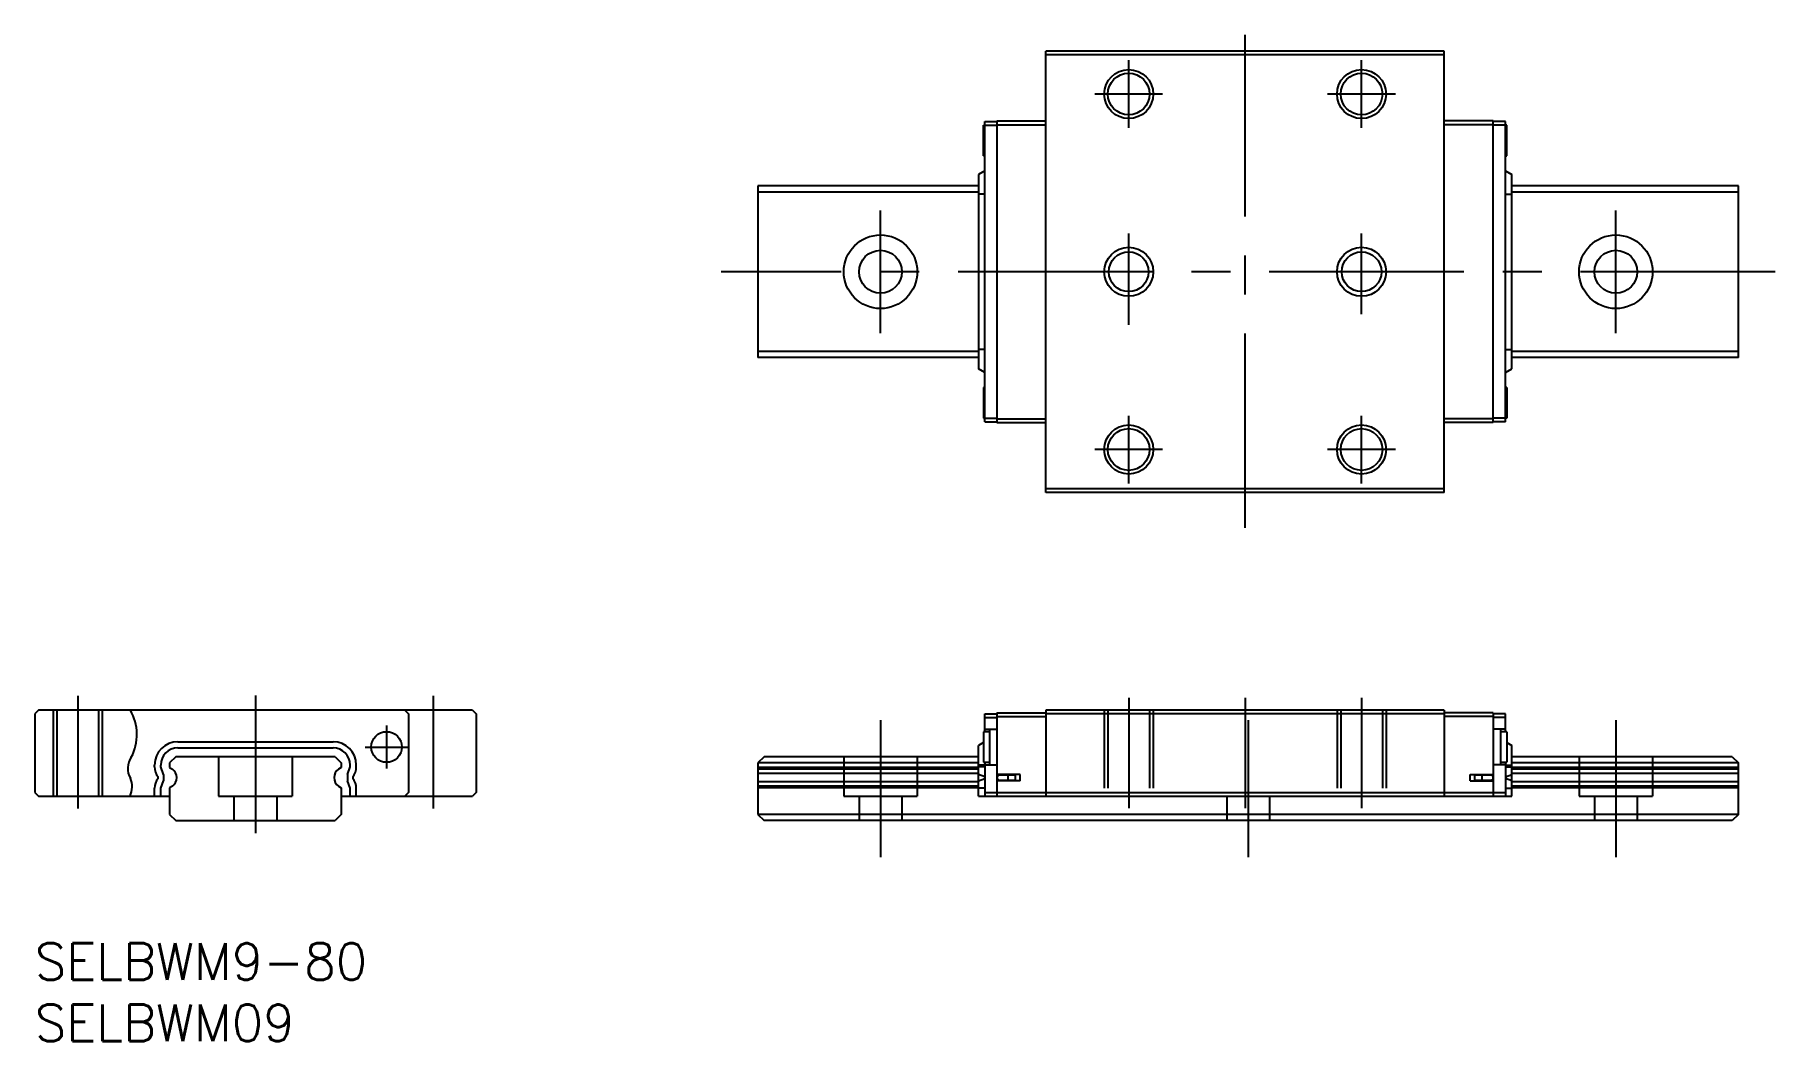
# Model space of a CAD drawing. Extents: x 0 to 142, y -8 to 74.
import ezdxf

# ---------------------------------------------------------------- set-up
doc = ezdxf.new("R2010")
doc.units = 0
doc.header["$LTSCALE"] = 0.5
doc.linetypes.add('CENTER', pattern=[50.8, 31.75, -6.35, 6.35, -6.35])
doc.linetypes.add('DASHED', pattern=[19.05, 12.7, -6.35])
for name, color, linetype in [('MSM_CENTER', 1, 'CENTER'), ('MSM_CONTINUOUS', 7, 'CONTINUOUS'), ('MSM_DASHED', 4, 'DASHED'), ('MSM_NARROW', 5, 'CONTINUOUS'), ('MSM_PART_NUMBER', 7, 'CONTINUOUS')]:
    doc.layers.add(name, color=color, linetype=linetype)
doc.styles.get("Standard").update_dxf_attribs({"font": 'txt.shx', "height": 3, "bigfont": 'bigfont.shx'})

# ---------------------------------------------------------------- blocks, each defined once
blk = doc.blocks.new('*U2')
at = {"layer": 'MSM_PART_NUMBER'}
blk.add_text('SELBWM9-80', height=3, dxfattribs=at).set_placement((0, -3))
blk = doc.blocks.new('*U3')
at = {"layer": 'MSM_PART_NUMBER'}
blk.add_text('SELBWM09', height=3, dxfattribs=at).set_placement((0, -8))

msp = doc.modelspace()

# ---------------------------------------------------------------- linework, layer by layer
at = {"layer": 'MSM_CENTER'}
for p, q in [((98.75, 33.87), (98.75, 74.1)), ((89.25, 66.5), (89.25, 72.03)), ((108.25, 66.5), (108.25, 72.03)), ((92.02, 69.27), (86.48, 69.27)), ((111.02, 69.27), (105.48, 69.27)), ((69, 49.77), (69, 59.77)), ((129, 49.77), (129, 59.77)), ((89.25, 50.43), (89.25, 57.9)), ((108.25, 51.3), (108.25, 57.9)), ((142, 54.77), (56, 54.77)), ((89.25, 37.5), (89.25, 43.03)), ((108.25, 37.5), (108.25, 43.03)), ((92.02, 40.27), (86.48, 40.27)), ((111.02, 40.27), (105.48, 40.27)), ((3.5, 20.17), (3.5, 10.97)), ((18, 20.2), (18, 8.97)), ((32.5, 20.17), (32.5, 10.97)), ((89.25, 20), (89.25, 11)), ((98.75, 20), (98.75, 11)), ((108.25, 20), (108.25, 11)), ((28.7, 17.75), (28.7, 14.25)), ((69, 18.2), (69, 7)), ((99, 18.2), (99, 7)), ((129, 18.2), (129, 7)), ((26.95, 16), (30.45, 16))]:
    msp.add_line(p, q, dxfattribs=at)
at = {"layer": 'MSM_CONTINUOUS'}
for p, q in [((82.5, 36.77), (82.5, 72.77)), ((115, 72.77), (82.5, 72.77)), ((115, 72.47), (82.5, 72.47)), ((115, 36.77), (115, 72.77)), ((77.5, 42.52), (77.5, 67.02)), ((77.5, 67.02), (78.5, 67.02)), ((78.5, 67.07), (82.5, 67.07)), ((78.5, 67.07), (78.5, 42.47)), ((78.5, 66.77), (82.5, 66.77)), ((119, 67.07), (115, 67.07)), ((119, 66.77), (115, 66.77)), ((119, 42.47), (119, 67.07)), ((120, 67.02), (119, 67.02)), ((120, 42.52), (120, 67.02)), ((77.4, 64.22), (77.4, 66.72)), ((77.4, 66.72), (78.5, 66.72)), ((120.1, 66.72), (119, 66.72)), ((120.1, 64.22), (120.1, 66.72)), ((77.4, 64.22), (77.5, 64.22)), ((120, 64.22), (120.1, 64.22)), ((77.5, 63), (77, 62.7)), ((77, 62.7), (77, 46.84)), ((120, 63), (120.5, 62.7)), ((120.5, 46.84), (120.5, 62.7)), ((59, 61.77), (59, 47.77)), ((77, 61.77), (59, 61.77)), ((77, 61.27), (59, 61.27)), ((77.5, 61.1), (77, 61.1)), ((120, 61.1), (120.5, 61.1)), ((139, 61.77), (120.5, 61.77)), ((139, 61.27), (120.5, 61.27)), ((139, 47.77), (139, 61.77)), ((77.5, 48.44), (77, 48.44)), ((120, 48.44), (120.5, 48.44)), ((77, 48.27), (59, 48.27)), ((77, 47.77), (59, 47.77)), ((139, 48.27), (120.5, 48.27)), ((139, 47.77), (120.5, 47.77)), ((77.5, 46.54), (77, 46.84)), ((120, 46.54), (120.5, 46.84)), ((77.4, 45.32), (77.4, 42.82)), ((77.5, 45.32), (77.4, 45.32)), ((120.1, 45.32), (120, 45.32)), ((120.1, 45.32), (120.1, 42.82)), ((77.4, 42.82), (78.5, 42.82)), ((78.5, 42.77), (82.5, 42.77)), ((119, 42.77), (115, 42.77)), ((120.1, 42.82), (119, 42.82)), ((77.5, 42.52), (78.5, 42.52)), ((78.5, 42.47), (82.5, 42.47)), ((119, 42.47), (115, 42.47)), ((120, 42.52), (119, 42.52)), ((115, 37.07), (82.5, 37.07)), ((115, 36.77), (82.5, 36.77)), ((0.3, 19), (0, 18.7)), ((0, 18.7), (0, 12.3)), ((35.7, 19), (0.3, 19)), ((1.8, 19), (1.8, 12)), ((5.2, 19), (5.2, 12)), ((30.2, 19), (30.5, 18.7)), ((30.5, 18.7), (30.5, 12.3)), ((35.7, 19), (36, 18.7)), ((36, 18.7), (36, 12.3)), ((77.5, 17.25), (77.5, 18.7)), ((77.5, 18.7), (78.5, 18.7)), ((78.5, 18.8), (82.5, 18.8)), ((78.5, 18.8), (78.5, 12)), ((78.5, 18.5), (82.5, 18.5)), ((115, 19), (82.5, 19)), ((82.5, 19), (82.5, 12)), ((115, 18.7), (82.5, 18.7)), ((115, 19), (115, 12)), ((119, 18.8), (115, 18.8)), ((119, 18.5), (115, 18.5)), ((119, 18.8), (119, 12)), ((120, 18.7), (119, 18.7)), ((120, 17.25), (120, 18.7)), ((77.9, 17.25), (77.4, 17.25)), ((77.4, 17.25), (77.4, 14.75)), ((77.5, 18.4), (78.5, 18.4)), ((77.5, 17.45), (78.5, 17.45)), ((77.9, 17.45), (77.9, 14.55)), ((120, 18.4), (119, 18.4)), ((120, 17.45), (119, 17.45)), ((119.6, 17.45), (119.6, 14.55)), ((120.1, 17.25), (119.6, 17.25)), ((120.1, 17.25), (120.1, 14.75)), ((11.67, 16.43), (24.33, 16.43)), ((11.67, 15.93), (24.33, 15.93)), ((77.4, 16.37), (77, 16.13)), ((77, 12), (77, 16.13)), ((120.1, 16.37), (120.5, 16.13)), ((120.5, 12), (120.5, 16.13)), ((9.77, 14.37), (9.77, 14.53)), ((10.27, 14.37), (10.27, 14.53)), ((10.49, 13.75), (10.27, 14.37)), ((11.5, 15.2), (11, 14.7)), ((11, 14.7), (11, 14.33)), ((11, 14.33), (11.23, 14.2)), ((24.5, 15.2), (11.5, 15.2)), ((24.5, 15.2), (25, 14.7)), ((25, 14.33), (24.77, 14.2)), ((25, 14.7), (25, 14.33)), ((25.51, 13.75), (25.73, 14.37)), ((25.73, 14.37), (25.73, 14.53)), ((26.23, 14.37), (26.23, 14.53)), ((59.5, 15.2), (59, 14.7)), ((77, 14.7), (59, 14.7)), ((59, 14.7), (59, 10.5)), ((77, 14.33), (59, 14.33)), ((77, 14.2), (59, 14.2)), ((77, 15.2), (59.5, 15.2)), ((77.5, 14.53), (77, 14.53)), ((77.5, 14.37), (77, 14.37)), ((77.4, 14.75), (77.9, 14.75)), ((77.5, 14.75), (77.5, 12)), ((77.5, 14.55), (78.5, 14.55)), ((120, 14.55), (119, 14.55)), ((119.6, 14.75), (120.1, 14.75)), ((120, 14.75), (120, 12)), ((120, 14.53), (120.5, 14.53)), ((120, 14.37), (120.5, 14.37)), ((138.5, 15.2), (120.5, 15.2)), ((139, 14.7), (120.5, 14.7)), ((139, 14.33), (120.5, 14.33)), ((139, 14.2), (120.5, 14.2)), ((138.5, 15.2), (139, 14.7)), ((139, 10.5), (139, 14.7)), ((10.05, 13.56), (10.05, 13.44)), ((10.27, 12.63), (10.49, 13.25)), ((10.49, 13.75), (10.49, 13.25)), ((11.23, 12.8), (11, 12.67)), ((24.77, 12.8), (25, 12.67)), ((25.51, 13.75), (25.51, 13.25)), ((25.73, 12.63), (25.51, 13.25)), ((25.95, 13.56), (25.95, 13.44)), ((77, 13.85), (59, 13.85)), ((77, 13.15), (59, 13.15)), ((77, 12.8), (59, 12.8)), ((77.5, 13.56), (77, 13.75)), ((77, 13.25), (77.5, 13.44)), ((80.4, 13.75), (78.5, 13.75)), ((80.4, 13.25), (78.5, 13.25)), ((80, 13.7), (78.7, 13.7)), ((78.7, 13.3), (80, 13.3)), ((79, 13.7), (79, 13.75)), ((79, 13.25), (79, 13.3)), ((79.33, 13.7), (79.33, 13.75)), ((79.33, 13.25), (79.33, 13.3)), ((79.4, 13.7), (79.4, 13.3)), ((80, 13.7), (80, 13.3)), ((80.4, 13.25), (80.4, 13.75)), ((117.1, 13.25), (117.1, 13.75)), ((117.1, 13.75), (119, 13.75)), ((117.1, 13.25), (119, 13.25)), ((118.8, 13.7), (117.5, 13.7)), ((117.5, 13.3), (117.5, 13.7)), ((117.5, 13.3), (118.8, 13.3)), ((118.1, 13.3), (118.1, 13.7)), ((118.17, 13.7), (118.17, 13.75)), ((118.17, 13.25), (118.17, 13.3)), ((118.5, 13.7), (118.5, 13.75)), ((118.5, 13.25), (118.5, 13.3)), ((120, 13.56), (120.5, 13.75)), ((120.5, 13.25), (120, 13.44)), ((139, 13.85), (120.5, 13.85)), ((139, 13.15), (120.5, 13.15)), ((139, 12.8), (120.5, 12.8)), ((0, 12.3), (0.3, 12)), ((0.3, 12), (11, 12)), ((9.77, 12), (9.77, 12.63)), ((10.27, 12), (10.27, 12.63)), ((11, 12.67), (11, 10.5)), ((25, 12.67), (25, 10.5)), ((25, 12), (35.7, 12)), ((25.73, 12), (25.73, 12.63)), ((26.23, 12), (26.23, 12.63)), ((30.5, 12.3), (30.2, 12)), ((36, 12.3), (35.7, 12)), ((77, 12.67), (59, 12.67)), ((77.5, 12.63), (77, 12.63)), ((77, 12), (120.5, 12)), ((77.5, 12.3), (120, 12.3)), ((120, 12.63), (120.5, 12.63)), ((139, 12.67), (120.5, 12.67)), ((11, 10.5), (11.5, 10)), ((11.5, 10), (24.5, 10)), ((25, 10.5), (24.5, 10)), ((139, 10.5), (59, 10.5)), ((59, 10.5), (59.5, 10)), ((138.5, 10), (59.5, 10)), ((139, 10.5), (138.5, 10))]:
    msp.add_line(p, q, dxfattribs=at)
for centre, radius in [((89.25, 69.27), 1.7), ((108.25, 69.27), 1.7), ((69, 54.77), 3), ((129, 54.77), 3), ((69, 54.77), 1.75), ((89.25, 54.77), 1.62), ((108.25, 54.77), 1.62), ((129, 54.77), 1.75), ((89.25, 40.27), 1.7), ((108.25, 40.27), 1.7), ((28.7, 16), 1.25)]:
    msp.add_circle(centre, radius, dxfattribs=at)
for centre, radius, start, end in [((11.67, 14.53), 1.9, 90.0008, 179.9992), ((11.67, 14.53), 1.4, 90.0008, 179.9992), ((24.33, 14.53), 1.9, 0.0008, 89.9992), ((24.33, 14.53), 1.4, 0.0008, 89.9992), ((11.07, 14.37), 1.3, 179.9977, 218.646), ((10.71, 13.5), 0.875, 306.7856, 53.2144), ((25.29, 13.5), 0.875, 126.7856, 233.2144), ((24.93, 14.37), 1.3, 321.354, 0.0023), ((11.07, 12.63), 1.3, 141.354, 180.0023), ((24.93, 12.63), 1.3, 359.9977, 38.646), ((78.7, 13.5), 0.2, 90, 270), ((118.8, 13.5), 0.2, 270, 90)]:
    msp.add_arc(centre, radius, start, end, dxfattribs=at)
at = {"layer": 'MSM_DASHED'}
for p, q in [((87.25, 19), (87.25, 12)), ((87.55, 19), (87.55, 12)), ((90.95, 19), (90.95, 12)), ((91.25, 19), (91.25, 12)), ((106.25, 19), (106.25, 12)), ((106.55, 19), (106.55, 12)), ((109.95, 19), (109.95, 12)), ((110.25, 19), (110.25, 12)), ((15, 15.2), (15, 12)), ((21, 15.2), (21, 12)), ((66, 15.2), (66, 12)), ((72, 15.2), (72, 12)), ((126, 15.2), (126, 12)), ((132, 15.2), (132, 12)), ((15, 12), (21, 12)), ((16.25, 12), (16.25, 10)), ((19.75, 12), (19.75, 10)), ((66, 12), (72, 12)), ((67.25, 12), (67.25, 10)), ((70.75, 12), (70.75, 10)), ((97.25, 12), (97.25, 10)), ((100.75, 12), (100.75, 10)), ((126, 12), (132, 12)), ((127.25, 12), (127.25, 10)), ((130.75, 12), (130.75, 10))]:
    msp.add_line(p, q, dxfattribs=at)
at = {"layer": 'MSM_NARROW'}
for p, q in [((1.5, 19), (1.5, 12)), ((5.5, 19), (5.5, 12))]:
    msp.add_line(p, q, dxfattribs=at)
for centre in [(89.25, 69.27), (108.25, 69.27), (89.25, 54.77), (108.25, 54.77), (89.25, 40.27), (108.25, 40.27)]:
    msp.add_circle(centre, 2, dxfattribs=at)
for centre, radius, start, end in [((4.37, 17.01), 3.96, 332.276, 30.0939), ((9.13, 14.26), 1.55, 144.0804, 211.4737), ((6.05, 12.77), 1.89, 335.9113, 21.2677)]:
    msp.add_arc(centre, radius, start, end, dxfattribs=at)

# ---------------------------------------------------------------- block references
at = {"layer": 'MSM_CONTINUOUS'}
for name in ['*U2', '*U3']:
    msp.add_blockref(name, (0, 0), dxfattribs=at)

doc.saveas('drawing.dxf')
